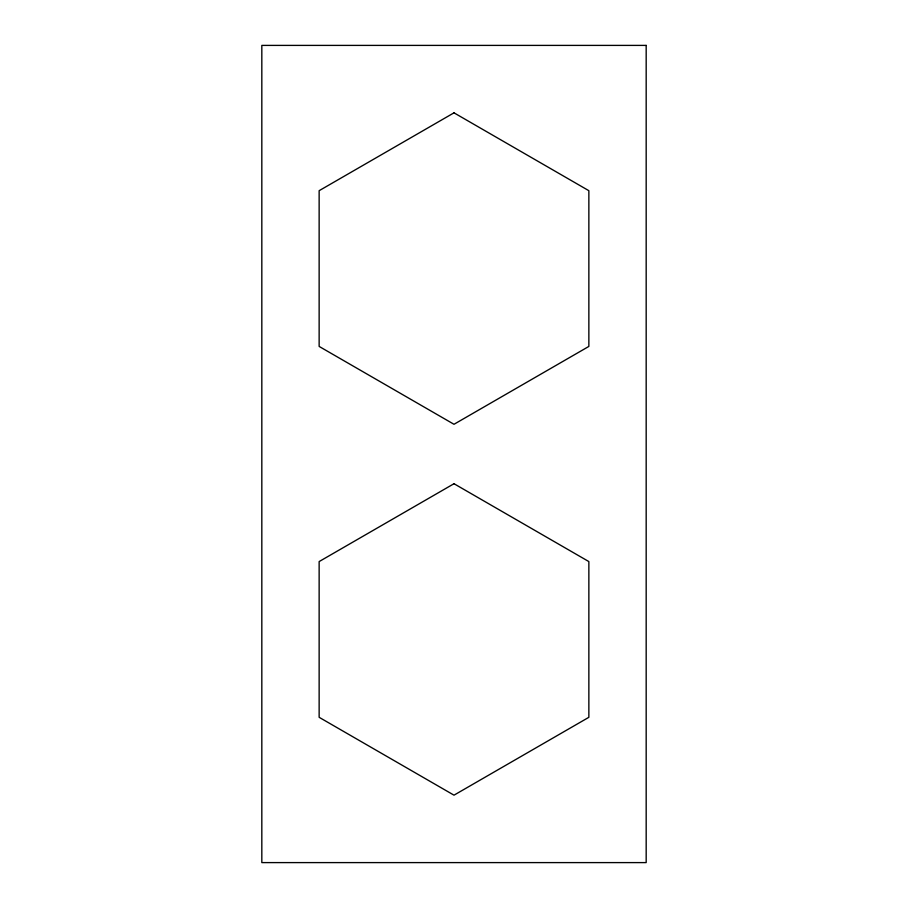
<?xml version="1.0" encoding="UTF-8"?>
<svg xmlns="http://www.w3.org/2000/svg" width="908" height="908" viewBox="0 0 908 908"><rect width="100%" height="100%" fill="white"/><g stroke="black" fill="none" stroke-linecap="round" stroke-linejoin="round"><path stroke-width="1.36" d="M454 112.83L319.139 190.691L319.139 346.425L454 424.286L588.861 346.425L588.861 190.691L454 112.83M454 483.714L319.139 561.575L319.139 717.309L454 795.17L588.861 717.309L588.861 561.575L454 483.714M646.178 45.4L261.822 45.4L261.822 862.6L646.178 862.6L646.178 45.4"/></g></svg>
